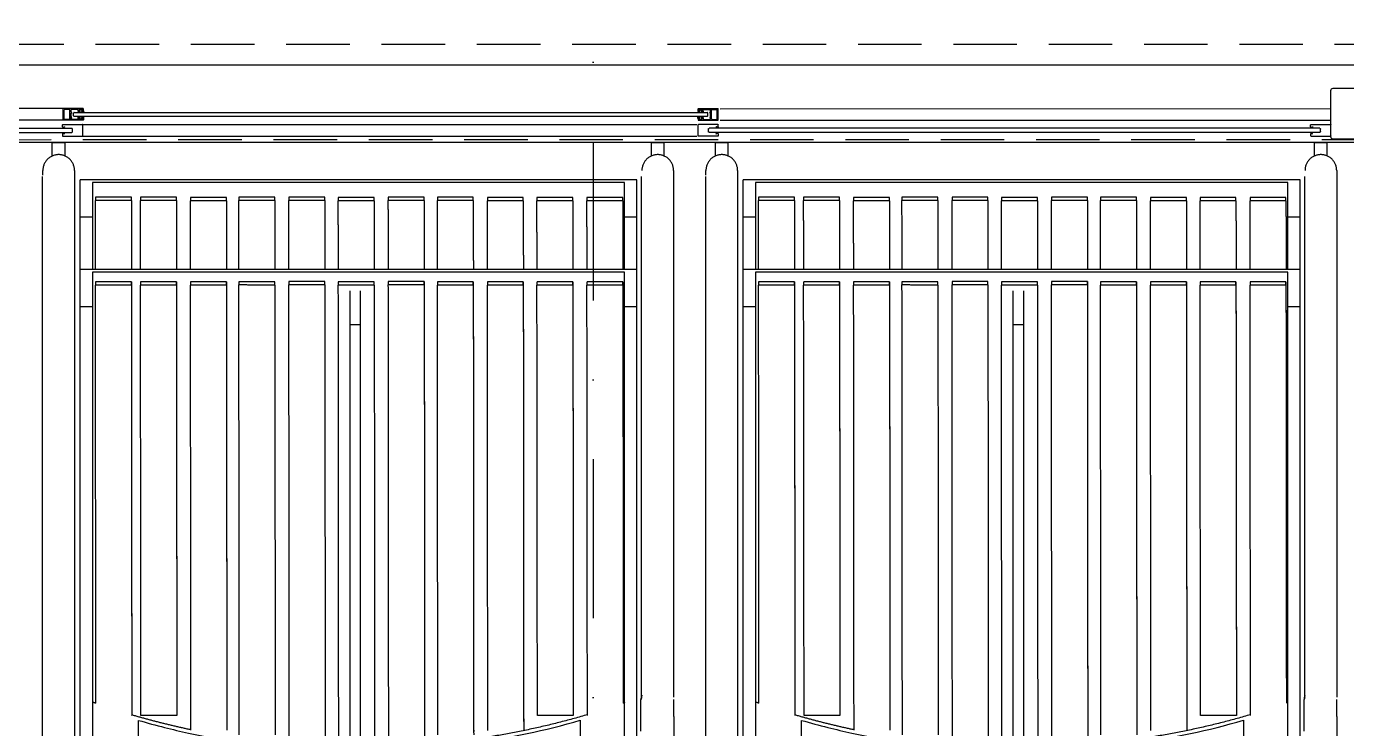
# Model space of a CAD drawing. Header units: millimetres. Extents: x 340 to 1003762, y 22 to 362022.
# Drawn here: x 587329 to 589406, y 287937 to 289043 of the extents above; entities that cross this region are included whole.
import ezdxf

# ---------------------------------------------------------------- set-up
doc = ezdxf.new("R2010")
doc.units = ezdxf.units.MM
for name, pattern in [('LSBB_P_002 - PLANTA 1° NIVEL SALA DE VENTAS$0$DASHDOT2', [0.5, 0.25, -0.125, 0, -0.125]), ('LSBB_P_002 - PLANTA 1° NIVEL SALA DE VENTAS$0$HIDDEN', [0.375, 0.25, -0.125]), ('LSBB_P_002 - PLANTA 1° NIVEL SALA DE VENTAS$0$HIDDEN2', [0.1875, 0.125, -0.0625])]:
    doc.linetypes.add(name, pattern=pattern)
for name, color, linetype in [('A-DEMOLICION SV', 40, 'Continuous'), ('LSBB_P_002 - PLANTA 1° NIVEL SALA DE VENTAS$0$A-LAYOUT', 7, 'Continuous'), ('LSBB_P_002 - PLANTA 1° NIVEL SALA DE VENTAS$0$A-SALA-MUEB-ESPC', 1, 'Continuous'), ('LSBB_P_002 - PLANTA 1° NIVEL SALA DE VENTAS$0$A-VENTANAS', 8, 'Continuous'), ('LSBB_P_002 - PLANTA 1° NIVEL SALA DE VENTAS$0$CRISTAL', 2, 'Continuous'), ('LSBB_P_002 - PLANTA 1° NIVEL SALA DE VENTAS$0$E-NOMENCLATURA', 2, 'Continuous'), ('LSBB_P_002 - PLANTA 1° NIVEL SALA DE VENTAS$0$EJES', 8, 'LSBB_P_002 - PLANTA 1° NIVEL SALA DE VENTAS$0$DASHDOT2'), ('LSBB_P_002 - PLANTA 1° NIVEL SALA DE VENTAS$0$PROYECCIONES', 6, 'LSBB_P_002 - PLANTA 1° NIVEL SALA DE VENTAS$0$HIDDEN'), ('LSBB_P_002 - PLANTA 1° NIVEL SALA DE VENTAS$0$VIDRIOFONDOS', 4, 'Continuous')]:
    doc.layers.add(name, color=color, linetype=linetype)

# ---------------------------------------------------------------- blocks, each defined once
blk = doc.blocks.new('LSBB_P_002 - PLANTA 1° NIVEL SALA DE VENTAS$0$A$C582A5DEE')
at = {"layer": 'LSBB_P_002 - PLANTA 1° NIVEL SALA DE VENTAS$0$E-NOMENCLATURA', "color": 3}
blk.add_lwpolyline([(-0.0765, 0.02), (-0.0035, 0.02, -0.414214), (0, 0.0165), (0, -0.0165, -0.414214), (-0.0035, -0.02), (-0.0765, -0.02, -0.414214), (-0.08, -0.0165), (-0.08, 0.0165, -0.414214)], format="xyb", close=True, dxfattribs=at)
blk = doc.blocks.new('LSBB_P_002 - PLANTA 1° NIVEL SALA DE VENTAS$0$A$C287752531')
at = {"color": 0, "linetype": 'ByBlock'}
for p, q in [((-0.2544, 0.0027), (-0.2544, -0.0146)), ((-0.2232, 0.0032), (-0.2539, 0.0032)), ((-0.2227, -0.0006), (-0.2227, 0.0027)), ((0.7477, -0.0006), (0.7477, 0.0027)), ((0.7482, 0.0032), (0.7789, 0.0032)), ((0.7794, 0.0027), (0.7794, -0.0146)), ((-0.2232, -0.0152), (-0.2539, -0.0152)), ((-0.2257, -0.0001), (-0.2257, -0.0008)), ((-0.2257, -0.0118), (-0.2257, -0.0112)), ((-0.2232, -0.0011), (-0.2254, -0.0011)), ((-0.2232, -0.0108), (-0.2254, -0.0108)), ((-0.2227, -0.0114), (-0.2227, -0.0146)), ((0.7477, -0.0114), (0.7477, -0.0146)), ((0.7482, -0.0011), (0.7503, -0.0011)), ((0.7482, -0.0108), (0.7503, -0.0108)), ((0.7482, -0.0152), (0.7789, -0.0152)), ((0.7507, -0.0001), (0.7507, -0.0008)), ((0.7507, -0.0118), (0.7507, -0.0112))]:
    blk.add_line(p, q, dxfattribs=at)
for centre, radius, start, end in [((-0.2539, 0.0027), 0.00054, 90, 180), ((-0.2254, -0.0001), 0.000324, 90, 180), ((-0.2232, 0.0027), 0.00054, 360, 90), ((0.7482, 0.0027), 0.00054, 90, 180), ((0.7789, 0.0027), 0.00054, 360, 90), ((-0.2539, -0.0146), 0.00054, 180, 270), ((-0.2254, -0.0008), 0.000324, 180, 270), ((-0.2254, -0.0112), 0.000324, 90, 180), ((-0.2254, -0.0118), 0.000324, 180, 270), ((-0.2232, -0.0006), 0.00054, 270, 360), ((-0.2232, -0.0114), 0.00054, 360, 90), ((-0.2232, -0.0146), 0.00054, 270, 360), ((0.7482, -0.0006), 0.00054, 180, 270), ((0.7482, -0.0114), 0.00054, 90, 180), ((0.7482, -0.0146), 0.00054, 180, 270), ((0.7503, -0.0008), 0.000324, 270, 360), ((0.7503, -0.0112), 0.000324, 360, 90), ((0.7789, -0.0146), 0.00054, 270, 360)]:
    blk.add_arc(centre, radius, start, end, dxfattribs=at)
at = {"layer": 'LSBB_P_002 - PLANTA 1° NIVEL SALA DE VENTAS$0$CRISTAL', "color": 8, "linetype": 'ByBlock'}
for p, q in [((-0.2382, -0.0039), (-0.2382, -0.008)), ((0.7621, -0.0028), (-0.2371, -0.0028)), ((-0.2371, -0.0091), (0.7621, -0.0091)), ((0.7632, -0.0039), (0.7632, -0.008))]:
    blk.add_line(p, q, dxfattribs=at)
for centre, start, end in [((-0.2371, -0.0039), 90, 180), ((-0.2371, -0.008), 180, 270), ((0.7621, -0.0039), 0, 90), ((0.7621, -0.008), 270, 0)]:
    blk.add_arc(centre, 0.00108, start, end, dxfattribs=at)
blk = doc.blocks.new('LSBB_P_002 - PLANTA 1° NIVEL SALA DE VENTAS$0$A$C4BC5671C')
at = {"color": 0, "linetype": 'ByBlock'}
for p, q in [((0.0163, 0), (-0.0143, 0)), ((0.9498, 0), (0.9805, 0)), ((-0.0149, -0.0178), (-0.0149, -0.0005)), ((0.0163, -0.0184), (-0.0143, -0.0184)), ((0.0139, -0.0033), (0.0139, -0.004)), ((0.0139, -0.015), (0.0139, -0.0144)), ((0.0163, -0.0043), (0.0142, -0.0043)), ((0.0163, -0.0141), (0.0142, -0.0141)), ((0.0169, -0.0038), (0.0169, -0.0005)), ((0.0169, -0.0146), (0.0169, -0.0178)), ((0.9493, -0.0038), (0.9493, -0.0005)), ((0.9493, -0.0146), (0.9493, -0.0178)), ((0.9498, -0.0043), (0.9519, -0.0043)), ((0.9498, -0.0141), (0.9519, -0.0141)), ((0.9498, -0.0184), (0.9805, -0.0184)), ((0.9522, -0.0033), (0.9522, -0.004)), ((0.9522, -0.015), (0.9522, -0.0144)), ((0.981, -0.0178), (0.981, -0.0005))]:
    blk.add_line(p, q, dxfattribs=at)
for centre, radius, start, end in [((0.0163, -0.0005), 0.00054, 0, 90), ((0.9498, -0.0005), 0.00054, 90, 180), ((0.9805, -0.0005), 0.00054, 360, 90), ((-0.0143, -0.0005), 0.00054, 90, 180), ((-0.0143, -0.0178), 0.00054, 180, 270), ((0.0142, -0.0033), 0.000324, 90, 180), ((0.0142, -0.004), 0.000324, 180, 270), ((0.0142, -0.0144), 0.000324, 90, 180), ((0.0142, -0.015), 0.000324, 180, 270), ((0.0163, -0.0038), 0.00054, 270, 0), ((0.0163, -0.0146), 0.00054, 360, 90), ((0.0163, -0.0178), 0.00054, 270, 360), ((0.9498, -0.0038), 0.00054, 180, 270), ((0.9498, -0.0146), 0.00054, 90, 180), ((0.9498, -0.0178), 0.00054, 180, 270), ((0.9519, -0.0033), 0.000324, 360, 90), ((0.9519, -0.004), 0.000324, 270, 360), ((0.9519, -0.0144), 0.000324, 0, 90), ((0.9519, -0.015), 0.000324, 270, 0), ((0.9805, -0.0178), 0.00054, 270, 0)]:
    blk.add_arc(centre, radius, start, end, dxfattribs=at)
at = {"layer": 'LSBB_P_002 - PLANTA 1° NIVEL SALA DE VENTAS$0$CRISTAL', "color": 8, "linetype": 'ByBlock'}
for p, q in [((0.0014, -0.0112), (0.0014, -0.0071)), ((0.0025, -0.006), (0.9637, -0.006)), ((0.9637, -0.0123), (0.0025, -0.0123)), ((0.9647, -0.0112), (0.9647, -0.0071))]:
    blk.add_line(p, q, dxfattribs=at)
for centre, start, end in [((0.0025, -0.0071), 89.8069, 180), ((0.0025, -0.0112), 180, 270.4817), ((0.9637, -0.0071), 360, 90), ((0.9637, -0.0112), 270, 360)]:
    blk.add_arc(centre, 0.00108, start, end, dxfattribs=at)
blk = doc.blocks.new('LSBB_P_002 - PLANTA 1° NIVEL SALA DE VENTAS$0$A$C1A6A4195')
at = {"layer": 'LSBB_P_002 - PLANTA 1° NIVEL SALA DE VENTAS$0$A-VENTANAS'}
for p, q in [((-5.343, -0.0499), (-5.343, -0.0326)), ((-5.3118, -0.0321), (-5.3424, -0.0321)), ((-5.3415, -0.0484), (-5.3415, -0.0342)), ((-5.3329, -0.0336), (-5.3409, -0.0336)), ((-5.3324, -0.0484), (-5.3324, -0.0342)), ((-5.3308, -0.0377), (-5.3308, -0.0342)), ((-5.3308, -0.0484), (-5.3308, -0.0394)), ((-5.33, -0.038), (-5.3304, -0.038)), ((-5.33, -0.0391), (-5.3304, -0.0391)), ((-5.3199, -0.0336), (-5.3302, -0.0336)), ((-5.3297, -0.0388), (-5.3297, -0.0384)), ((-5.3193, -0.0359), (-5.3193, -0.0342)), ((-5.3167, -0.0364), (-5.3188, -0.0364)), ((-5.3178, -0.0339), (-5.3178, -0.0348)), ((-5.3131, -0.0336), (-5.3175, -0.0336)), ((-5.3167, -0.0351), (-5.3175, -0.0351)), ((-5.3164, -0.0354), (-5.3164, -0.0361)), ((-5.3142, -0.0354), (-5.3142, -0.0361)), ((-5.3131, -0.0351), (-5.3139, -0.0351)), ((-5.3118, -0.0364), (-5.3139, -0.0364)), ((-5.3128, -0.0339), (-5.3128, -0.0348)), ((-5.3113, -0.0359), (-5.3113, -0.0326)), ((-4.344, -0.0359), (-4.344, -0.0326)), ((-4.3434, -0.0321), (-4.3128, -0.0321)), ((-4.3434, -0.0364), (-4.3413, -0.0364)), ((-4.3425, -0.0339), (-4.3425, -0.0348)), ((-4.3421, -0.0336), (-4.3377, -0.0336)), ((-4.3421, -0.0351), (-4.3413, -0.0351)), ((-4.341, -0.0354), (-4.341, -0.0361)), ((-4.3389, -0.0354), (-4.3389, -0.0361)), ((-4.3385, -0.0351), (-4.3377, -0.0351)), ((-4.3385, -0.0364), (-4.3364, -0.0364)), ((-4.3374, -0.0339), (-4.3374, -0.0348)), ((-4.3359, -0.0359), (-4.3359, -0.0342)), ((-4.3353, -0.0336), (-4.325, -0.0336)), ((-4.3255, -0.0388), (-4.3255, -0.0384)), ((-4.3252, -0.038), (-4.3248, -0.038)), ((-4.3252, -0.0391), (-4.3248, -0.0391)), ((-4.3245, -0.0377), (-4.3245, -0.0342)), ((-4.3245, -0.0484), (-4.3245, -0.0394)), ((-4.3228, -0.0484), (-4.3228, -0.0342)), ((-4.3223, -0.0336), (-4.3143, -0.0336)), ((-4.3138, -0.0484), (-4.3138, -0.0342)), ((-4.3123, -0.0499), (-4.3123, -0.0326)), ((-5.3118, -0.0505), (-5.3424, -0.0505)), ((-5.3329, -0.049), (-5.3409, -0.049)), ((-5.3308, -0.0449), (-5.3308, -0.0484)), ((-5.33, -0.0445), (-5.3304, -0.0445)), ((-5.33, -0.046), (-5.3304, -0.046)), ((-5.3199, -0.049), (-5.3302, -0.049)), ((-5.3297, -0.0464), (-5.3297, -0.0468)), ((-5.3193, -0.0467), (-5.3193, -0.0484)), ((-5.3167, -0.0462), (-5.3188, -0.0462)), ((-5.3178, -0.0486), (-5.3178, -0.0478)), ((-5.3167, -0.0475), (-5.3175, -0.0475)), ((-5.3131, -0.049), (-5.3175, -0.049)), ((-5.3164, -0.0471), (-5.3164, -0.0465)), ((-5.3142, -0.0471), (-5.3142, -0.0465)), ((-5.3118, -0.0462), (-5.3139, -0.0462)), ((-5.3131, -0.0475), (-5.3139, -0.0475)), ((-5.3128, -0.0486), (-5.3128, -0.0478)), ((-5.3113, -0.0467), (-5.3113, -0.0499)), ((-4.344, -0.0467), (-4.344, -0.0499)), ((-4.3434, -0.0462), (-4.3413, -0.0462)), ((-4.3434, -0.0505), (-4.3128, -0.0505)), ((-4.3425, -0.0486), (-4.3425, -0.0478)), ((-4.3421, -0.0475), (-4.3413, -0.0475)), ((-4.3421, -0.049), (-4.3377, -0.049)), ((-4.341, -0.0471), (-4.341, -0.0465)), ((-4.3389, -0.0471), (-4.3389, -0.0465)), ((-4.3385, -0.0462), (-4.3364, -0.0462)), ((-4.3385, -0.0475), (-4.3377, -0.0475)), ((-4.3374, -0.0486), (-4.3374, -0.0478)), ((-4.3359, -0.0467), (-4.3359, -0.0484)), ((-4.3353, -0.049), (-4.325, -0.049)), ((-4.3255, -0.0464), (-4.3255, -0.0468)), ((-4.3252, -0.0445), (-4.3248, -0.0445)), ((-4.3252, -0.046), (-4.3248, -0.046)), ((-4.3245, -0.0449), (-4.3245, -0.0484)), ((-4.3223, -0.049), (-4.3143, -0.049))]:
    blk.add_line(p, q, dxfattribs=at)
for points in [[(-1.3472, 0.0364), (-6.3071, 0.0364)], [(-1.3064, -0.0852), (-6.3478, -0.0852)]]:
    blk.add_lwpolyline(points, dxfattribs=at)
for centre, radius, start, end in [((-5.3424, -0.0326), 0.00054, 90, 180), ((-5.3409, -0.0342), 0.00054, 90, 180), ((-5.3329, -0.0342), 0.00054, 0, 90), ((-5.3302, -0.0342), 0.00054, 90, 180), ((-5.3304, -0.0377), 0.000324, 180, 270), ((-5.3304, -0.0394), 0.000324, 90, 180), ((-5.33, -0.0384), 0.000324, 0, 90), ((-5.33, -0.0388), 0.000324, 270, 0), ((-5.3199, -0.0342), 0.00054, 0, 90), ((-5.3188, -0.0359), 0.00054, 180, 270), ((-5.3175, -0.0339), 0.000324, 90, 180), ((-5.3175, -0.0348), 0.000324, 180, 270), ((-5.3167, -0.0354), 0.000324, 0, 90), ((-5.3167, -0.0361), 0.000324, 270, 0), ((-5.3139, -0.0354), 0.000324, 90, 180), ((-5.3139, -0.0361), 0.000324, 180, 270), ((-5.3131, -0.0339), 0.000324, 0, 90), ((-5.3131, -0.0348), 0.000324, 270, 0), ((-5.3118, -0.0326), 0.00054, 0, 90), ((-5.3118, -0.0359), 0.00054, 270, 0), ((-4.3434, -0.0326), 0.00054, 90, 180), ((-4.3434, -0.0359), 0.00054, 180, 270), ((-4.3421, -0.0339), 0.000324, 90, 180), ((-4.3421, -0.0348), 0.000324, 180, 270), ((-4.3413, -0.0354), 0.000324, 360, 90), ((-4.3413, -0.0361), 0.000324, 270, 360), ((-4.3385, -0.0354), 0.000324, 90, 180), ((-4.3385, -0.0361), 0.000324, 180, 270), ((-4.3377, -0.0339), 0.000324, 360, 90), ((-4.3377, -0.0348), 0.000324, 270, 360), ((-4.3364, -0.0359), 0.00054, 270, 360), ((-4.3353, -0.0342), 0.00054, 90, 180), ((-4.3252, -0.0384), 0.000324, 90, 180), ((-4.3252, -0.0388), 0.000324, 180, 270), ((-4.325, -0.0342), 0.00054, 360, 90), ((-4.3248, -0.0377), 0.000324, 270, 360), ((-4.3248, -0.0394), 0.000324, 360, 90), ((-4.3223, -0.0342), 0.00054, 90, 180), ((-4.3143, -0.0342), 0.00054, 360, 90), ((-4.3128, -0.0326), 0.00054, 360, 90), ((-5.3424, -0.0499), 0.00054, 180, 270), ((-5.3409, -0.0484), 0.00054, 180, 270), ((-5.3329, -0.0484), 0.00054, 270, 360), ((-5.3304, -0.0449), 0.000324, 90, 180), ((-5.3304, -0.0457), 0.000324, 180, 270), ((-5.3302, -0.0484), 0.00054, 180, 270), ((-5.33, -0.0464), 0.000324, 360, 90), ((-5.33, -0.0468), 0.000324, 270, 360), ((-5.3199, -0.0484), 0.00054, 270, 360), ((-5.3188, -0.0467), 0.00054, 90, 180), ((-5.3175, -0.0478), 0.000324, 90, 180), ((-5.3175, -0.0486), 0.000324, 180, 270), ((-5.3167, -0.0465), 0.000324, 360, 90), ((-5.3167, -0.0471), 0.000324, 270, 360), ((-5.3139, -0.0465), 0.000324, 90, 180), ((-5.3139, -0.0471), 0.000324, 180, 270), ((-5.3131, -0.0478), 0.000324, 360, 90), ((-5.3131, -0.0486), 0.000324, 270, 360), ((-5.3118, -0.0467), 0.00054, 360, 90), ((-5.3118, -0.0499), 0.00054, 270, 360), ((-4.3434, -0.0467), 0.00054, 90, 180), ((-4.3434, -0.0499), 0.00054, 180, 270), ((-4.3421, -0.0478), 0.000324, 90, 180), ((-4.3421, -0.0486), 0.000324, 180, 270), ((-4.3413, -0.0465), 0.000324, 0, 90), ((-4.3413, -0.0471), 0.000324, 270, 0), ((-4.3385, -0.0465), 0.000324, 90, 180), ((-4.3385, -0.0471), 0.000324, 180, 270), ((-4.3377, -0.0478), 0.000324, 0, 90), ((-4.3377, -0.0486), 0.000324, 270, 0), ((-4.3364, -0.0467), 0.00054, 0, 90), ((-4.3353, -0.0484), 0.00054, 180, 270), ((-4.3252, -0.0464), 0.000324, 90, 180), ((-4.3252, -0.0468), 0.000324, 180, 270), ((-4.325, -0.0484), 0.00054, 270, 0), ((-4.3248, -0.0449), 0.000324, 0, 90), ((-4.3248, -0.0457), 0.000324, 270, 0), ((-4.3223, -0.0484), 0.00054, 180, 270), ((-4.3143, -0.0484), 0.00054, 270, 0), ((-4.3128, -0.0499), 0.00054, 270, 0)]:
    blk.add_arc(centre, radius, start, end, dxfattribs=at)
at = {"layer": 'LSBB_P_002 - PLANTA 1° NIVEL SALA DE VENTAS$0$CRISTAL', "color": 8, "linetype": 'ByBlock'}
for p, q in [((-5.3267, -0.0433), (-5.3267, -0.0392)), ((-5.3256, -0.0382), (-4.3296, -0.0382)), ((-5.3193, -0.0359), (-5.3193, -0.0382)), ((-5.3112, -0.0356), (-5.3107, -0.0382)), ((-4.344, -0.0356), (-4.3445, -0.0382)), ((-4.3359, -0.0359), (-4.3359, -0.0382)), ((-4.3285, -0.0433), (-4.3285, -0.0392)), ((-4.3296, -0.0444), (-5.3256, -0.0444)), ((-5.3193, -0.048), (-5.3193, -0.0444)), ((-5.3112, -0.0483), (-5.3104, -0.0444)), ((-4.344, -0.0483), (-4.3448, -0.0444)), ((-4.3359, -0.048), (-4.3359, -0.0444))]:
    blk.add_line(p, q, dxfattribs=at)
for centre, start, end in [((-5.3256, -0.0392), 89.8069, 180), ((-4.3296, -0.0392), 360, 90), ((-5.3256, -0.0433), 180, 270.4817), ((-4.3296, -0.0433), 270, 360)]:
    blk.add_arc(centre, 0.00108, start, end, dxfattribs=at)
at = {"layer": 'LSBB_P_002 - PLANTA 1° NIVEL SALA DE VENTAS$0$VIDRIOFONDOS', "color": 8}
for p, q in [((-5.342, -0.0321), (-6.3441, -0.0321)), ((-4.3091, -0.0322), (-3.3481, -0.0321)), ((-5.342, -0.0505), (-6.3441, -0.0505)), ((-5.3308, -0.0571), (-4.3461, -0.0571)), ((-4.3091, -0.0505), (-3.3481, -0.0505)), ((-5.3308, -0.0755), (-4.3461, -0.0755))]:
    blk.add_line(p, q, dxfattribs=at)
at = {"layer": 'LSBB_P_002 - PLANTA 1° NIVEL SALA DE VENTAS$0$A-VENTANAS', "rotation": 180.0000015709251}
blk.add_blockref('LSBB_P_002 - PLANTA 1° NIVEL SALA DE VENTAS$0$A$C287752531', (-5.5667, -0.0723), dxfattribs=at)
at = {"layer": 'LSBB_P_002 - PLANTA 1° NIVEL SALA DE VENTAS$0$A-VENTANAS', "xscale": -1}
blk.add_blockref('LSBB_P_002 - PLANTA 1° NIVEL SALA DE VENTAS$0$A$C4BC5671C', (-3.363, -0.0571), dxfattribs=at)
at = {"layer": 'LSBB_P_002 - PLANTA 1° NIVEL SALA DE VENTAS$0$E-NOMENCLATURA', "rotation": 90}
blk.add_blockref('LSBB_P_002 - PLANTA 1° NIVEL SALA DE VENTAS$0$A$C582A5DEE', (-3.3281, 0), dxfattribs=at)
blk = doc.blocks.new('LSBB_P_002 - PLANTA 1° NIVEL SALA DE VENTAS$0$PANGRANEL')
at = {"layer": 'LSBB_P_002 - PLANTA 1° NIVEL SALA DE VENTAS$0$A-SALA-MUEB-ESPC', "ltscale": 0.3}
blk.add_line((0.4839, 0.4115), (0.4835, 0.2123), dxfattribs=at)
for points in [[(-0.4948, 1.3156), (-0.4846, 1.3156), (-0.4745, 1.3156)], [(-0.4948, 1.3156), (-0.4948, 1.3048), (-0.4948, 1.2939)], [(-0.4745, 1.3156), (-0.4745, 1.305), (-0.4745, 1.2943)], [(0.448, 1.3156), (0.4581, 1.3156), (0.4682, 1.3156)], [(0.448, 1.3156), (0.448, 1.3048), (0.448, 1.2939)], [(0.4682, 1.3156), (0.4682, 1.305), (0.4682, 1.2943)], [(-0.5091, 1.2642), (-0.5091, 1.2678), (-0.5091, 1.2715)], [(-0.4593, 1.2715), (-0.4593, 0.8225), (-0.4593, 0.3735)], [(0.4835, 1.2715), (0.4835, 0.8567), (0.4835, 0.442)], [(-0.5101, 1.2618), (-0.5101, 0.8177), (-0.5101, 0.3736)], [(-0.4504, 1.1978), (-0.4504, 1.2272), (-0.4504, 1.2566)], [(0.4259, 1.2566), (-0.0122, 1.2566), (-0.4504, 1.2566)], [(0.4065, 1.2524), (-0.0122, 1.2524), (-0.4309, 1.2524)], [(-0.4309, 1.2524), (-0.4309, 1.2251), (-0.4309, 1.1978)], [(0.4065, 1.1978), (0.4065, 1.2251), (0.4065, 1.2524)], [(0.4259, 1.1978), (0.4259, 1.2272), (0.4259, 1.2566)], [(0.4326, 1.2618), (0.4326, 0.852), (0.4326, 0.4423)], [(-0.4263, 1.2292), (-0.4263, 1.2265), (-0.4263, 1.2239)], [(-0.3698, 1.2292), (-0.3981, 1.2292), (-0.4263, 1.2292)], [(-0.3698, 1.2238), (-0.3698, 1.2265), (-0.3698, 1.2292)], [(-0.3554, 1.2292), (-0.3554, 1.2265), (-0.3554, 1.2238)], [(-0.2989, 1.2292), (-0.3271, 1.2292), (-0.3554, 1.2292)], [(-0.2989, 1.2238), (-0.2989, 1.2265), (-0.2989, 1.2292)], [(-0.2767, 1.229), (-0.2767, 1.2263), (-0.2767, 1.2237)], [(-0.2202, 1.229), (-0.2484, 1.229), (-0.2767, 1.229)], [(-0.2202, 1.2237), (-0.2202, 1.2263), (-0.2202, 1.229)], [(-0.2006, 1.2292), (-0.2006, 1.2266), (-0.2006, 1.2239)], [(-0.1441, 1.2292), (-0.1723, 1.2292), (-0.2006, 1.2292)], [(-0.1441, 1.2239), (-0.1441, 1.2265), (-0.1441, 1.2292)], [(-0.1219, 1.2294), (-0.1219, 1.2268), (-0.1219, 1.2241)], [(-0.0654, 1.2294), (-0.0937, 1.2294), (-0.1219, 1.2294)], [(-0.0654, 1.2241), (-0.0654, 1.2267), (-0.0654, 1.2294)], [(-0.0441, 1.2288), (-0.0441, 1.2261), (-0.0441, 1.2235)], [(0.0124, 1.2288), (-0.0158, 1.2288), (-0.0441, 1.2288)], [(0.0124, 1.2234), (0.0124, 1.2261), (0.0124, 1.2288)], [(0.0346, 1.2294), (0.0346, 1.2267), (0.0346, 1.224)], [(0.0911, 1.2294), (0.0628, 1.2294), (0.0346, 1.2294)], [(0.0911, 1.224), (0.0911, 1.2267), (0.0911, 1.2294)], [(0.1118, 1.2291), (0.1118, 1.2265), (0.1118, 1.2238)], [(0.1683, 1.2291), (0.1401, 1.2291), (0.1118, 1.2291)], [(0.1683, 1.2238), (0.1683, 1.2264), (0.1683, 1.2291)], [(0.1905, 1.2289), (0.1905, 1.2262), (0.1905, 1.2235)], [(0.247, 1.2288), (0.2188, 1.2289), (0.1905, 1.2289)], [(0.247, 1.2235), (0.247, 1.2262), (0.247, 1.2288)], [(0.2685, 1.229), (0.2685, 1.2263), (0.2685, 1.2236)], [(0.325, 1.229), (0.2968, 1.229), (0.2685, 1.229)], [(0.325, 1.2236), (0.325, 1.2263), (0.325, 1.229)], [(0.3472, 1.229), (0.3472, 1.2263), (0.3472, 1.2236)], [(0.4037, 1.2289), (0.3755, 1.2289), (0.3472, 1.229)], [(0.4037, 1.2236), (0.4037, 1.2263), (0.4037, 1.2289)], [(-0.4263, 1.1154), (-0.4263, 1.1696), (-0.4263, 1.2239)], [(-0.3698, 1.2238), (-0.3981, 1.2239), (-0.4263, 1.2239)], [(-0.3698, 1.2238), (-0.3698, 1.1696), (-0.3698, 1.1154)], [(-0.3553, 1.1154), (-0.3553, 1.1696), (-0.3554, 1.2238)], [(-0.2989, 1.2238), (-0.3271, 1.2238), (-0.3554, 1.2238)], [(-0.2989, 1.2238), (-0.2988, 1.1696), (-0.2988, 1.1154)], [(-0.2766, 1.1154), (-0.2767, 1.1695), (-0.2767, 1.2237)], [(-0.2202, 1.2237), (-0.2484, 1.2237), (-0.2767, 1.2237)], [(-0.2202, 1.2237), (-0.2202, 1.1695), (-0.2201, 1.1154)], [(-0.2005, 1.1154), (-0.2006, 1.1696), (-0.2006, 1.2239)], [(-0.1441, 1.2239), (-0.1723, 1.2239), (-0.2006, 1.2239)], [(-0.1441, 1.2239), (-0.1441, 1.1696), (-0.144, 1.1154)], [(-0.1218, 1.1154), (-0.1219, 1.1698), (-0.1219, 1.2241)], [(-0.0654, 1.2241), (-0.0937, 1.2241), (-0.1219, 1.2241)], [(-0.0654, 1.2241), (-0.0654, 1.1697), (-0.0654, 1.1154)], [(-0.044, 1.1154), (-0.0441, 1.1694), (-0.0441, 1.2235)], [(0.0124, 1.2234), (-0.0158, 1.2235), (-0.0441, 1.2235)], [(0.0124, 1.2234), (0.0124, 1.1694), (0.0125, 1.1154)], [(0.0347, 1.1154), (0.0346, 1.1697), (0.0346, 1.224)], [(0.0911, 1.224), (0.0628, 1.224), (0.0346, 1.224)], [(0.0911, 1.224), (0.0911, 1.1697), (0.0912, 1.1154)], [(0.1119, 1.1154), (0.1119, 1.1696), (0.1118, 1.2238)], [(0.1683, 1.2238), (0.1401, 1.2238), (0.1118, 1.2238)], [(0.1683, 1.2238), (0.1683, 1.1696), (0.1684, 1.1154)], [(0.1906, 1.1154), (0.1905, 1.1695), (0.1905, 1.2235)], [(0.247, 1.2235), (0.2188, 1.2235), (0.1905, 1.2235)], [(0.247, 1.2235), (0.247, 1.1695), (0.2471, 1.1154)], [(0.2686, 1.1154), (0.2686, 1.1695), (0.2685, 1.2236)], [(0.325, 1.2236), (0.2968, 1.2236), (0.2686, 1.2236)], [(0.325, 1.2236), (0.3251, 1.1695), (0.3251, 1.1154)], [(0.3473, 1.1154), (0.3473, 1.1695), (0.3472, 1.2236)], [(0.4037, 1.2236), (0.3755, 1.2236), (0.3472, 1.2236)], [(0.4037, 1.2236), (0.4038, 1.1695), (0.4038, 1.1154)], [(-0.4504, 1.1154), (-0.4504, 1.1566), (-0.4504, 1.1978)], [(-0.4309, 1.1978), (-0.4406, 1.1978), (-0.4504, 1.1978)], [(-0.4309, 1.1978), (-0.4309, 1.1566), (-0.4309, 1.1154)], [(0.4065, 1.1154), (0.4065, 1.1566), (0.4065, 1.1978)], [(0.4259, 1.1978), (0.4162, 1.1978), (0.4065, 1.1978)], [(0.4259, 1.1154), (0.4259, 1.1566), (0.4259, 1.1978)], [(-0.4504, 1.0568), (-0.4504, 1.0861), (-0.4504, 1.1154)], [(0.4259, 1.1154), (-0.0122, 1.1154), (-0.4504, 1.1154)], [(0.4065, 1.1113), (-0.0122, 1.1113), (-0.4309, 1.1113)], [(-0.4309, 1.1113), (-0.4309, 1.084), (-0.4309, 1.0568)], [(0.4065, 1.0568), (0.4065, 1.084), (0.4065, 1.1113)], [(0.4259, 1.0568), (0.4259, 1.0861), (0.4259, 1.1154)], [(-0.4263, 1.0962), (-0.4263, 1.0936), (-0.4263, 1.0909)], [(-0.3698, 1.0962), (-0.3981, 1.0962), (-0.4263, 1.0962)], [(-0.4257, 0.4323), (-0.426, 0.7616), (-0.4263, 1.0909)], [(-0.3698, 1.0909), (-0.3981, 1.0909), (-0.4263, 1.0909)], [(-0.3698, 1.0909), (-0.3698, 1.0936), (-0.3698, 1.0962)], [(-0.3698, 1.0962), (-0.3695, 0.7572), (-0.3692, 0.4181)], [(-0.3698, 1.0909), (-0.3695, 0.752), (-0.3692, 0.413)], [(-0.3554, 1.0962), (-0.3554, 1.0936), (-0.3554, 1.0909)], [(-0.3547, 0.413), (-0.3551, 0.752), (-0.3554, 1.0909)], [(-0.2989, 1.0909), (-0.3271, 1.0909), (-0.3554, 1.0909)], [(-0.2989, 1.0962), (-0.3271, 1.0962), (-0.3553, 1.0962)], [(-0.2989, 1.0909), (-0.2989, 1.0935), (-0.2989, 1.0962)], [(-0.2989, 1.0962), (-0.2986, 0.7571), (-0.2983, 0.4181)], [(-0.2989, 1.0909), (-0.2986, 0.752), (-0.2983, 0.413)], [(-0.2767, 1.0961), (-0.2767, 1.0935), (-0.2767, 1.0908)], [(-0.2202, 1.0961), (-0.2484, 1.0961), (-0.2767, 1.0961)], [(-0.2761, 0.3898), (-0.2764, 0.7403), (-0.2767, 1.0908)], [(-0.2202, 1.0908), (-0.2484, 1.0908), (-0.2767, 1.0908)], [(-0.2202, 1.0908), (-0.2202, 1.0934), (-0.2202, 1.0961)], [(-0.2202, 1.0961), (-0.2199, 0.7455), (-0.2196, 0.3949)], [(-0.2202, 1.0908), (-0.2199, 0.7403), (-0.2196, 0.3898)], [(-0.2006, 1.0962), (-0.2006, 1.0936), (-0.2006, 1.091)], [(-0.1441, 1.0962), (-0.1723, 1.0962), (-0.2006, 1.0962)], [(-0.2, 0.3828), (-0.2003, 0.7369), (-0.2006, 1.091)], [(-0.1441, 1.0909), (-0.1723, 1.091), (-0.2006, 1.091)], [(-0.1441, 1.0909), (-0.1441, 1.0936), (-0.1441, 1.0962)], [(-0.1441, 1.0909), (-0.1438, 0.7369), (-0.1435, 0.3828)], [(-0.1219, 1.0963), (-0.1219, 1.0937), (-0.1219, 1.0911)], [(-0.0654, 1.0963), (-0.0937, 1.0963), (-0.1219, 1.0963)], [(-0.1213, 0.3715), (-0.1216, 0.7313), (-0.1219, 1.0911)], [(-0.0654, 1.0911), (-0.0937, 1.0911), (-0.1219, 1.0911)], [(-0.0654, 1.0911), (-0.0654, 1.0937), (-0.0654, 1.0963)], [(-0.0654, 1.0911), (-0.0651, 0.7313), (-0.0648, 0.3715)], [(-0.0441, 1.0959), (-0.0441, 1.0933), (-0.0441, 1.0907)], [(0.0124, 1.0959), (-0.0158, 1.0959), (-0.0441, 1.0959)], [(-0.0435, 0.3659), (-0.0438, 0.7283), (-0.0441, 1.0907)], [(0.0124, 1.0907), (-0.0158, 1.0907), (-0.0441, 1.0907)], [(-0.0257, 1.0289), (-0.0257, 1.0553), (-0.0257, 1.0817)], [(-0.009, 1.0289), (-0.009, 1.0553), (-0.009, 1.0817)], [(0.0124, 1.0907), (0.0124, 1.0933), (0.0124, 1.0959)], [(0.0124, 1.0907), (0.0127, 0.7283), (0.013, 0.3659)], [(0.0346, 1.0963), (0.0346, 1.0937), (0.0346, 1.0911)], [(0.0911, 1.0963), (0.0629, 1.0963), (0.0346, 1.0963)], [(0.0352, 0.3715), (0.0349, 0.7313), (0.0346, 1.0911)], [(0.0911, 1.091), (0.0629, 1.0911), (0.0346, 1.0911)], [(0.0911, 1.091), (0.0911, 1.0937), (0.0911, 1.0963)], [(0.0911, 1.0963), (0.0914, 0.7364), (0.0917, 0.3766)], [(0.0911, 1.091), (0.0914, 0.7312), (0.0917, 0.3714)], [(0.1118, 1.0962), (0.1118, 1.0935), (0.1118, 1.0909)], [(0.1125, 0.3828), (0.1121, 0.7368), (0.1118, 1.0909)], [(0.1683, 1.0909), (0.1401, 1.0909), (0.1118, 1.0909)], [(0.1683, 1.0961), (0.1401, 1.0961), (0.1119, 1.0962)], [(0.1683, 1.0909), (0.1683, 1.0935), (0.1683, 1.0961)], [(0.1683, 1.0961), (0.1686, 0.742), (0.1689, 0.3879)], [(0.1683, 1.0909), (0.1686, 0.7368), (0.1689, 0.3827)], [(0.1905, 1.096), (0.1905, 1.0934), (0.1905, 1.0907)], [(0.247, 1.096), (0.2188, 1.096), (0.1905, 1.096)], [(0.1911, 0.3897), (0.1908, 0.7402), (0.1905, 1.0907)], [(0.247, 1.0907), (0.2188, 1.0907), (0.1905, 1.0907)], [(0.247, 1.0907), (0.247, 1.0933), (0.247, 1.096)], [(0.247, 1.096), (0.2473, 0.7454), (0.2476, 0.3948)], [(0.247, 1.0907), (0.2473, 0.7402), (0.2476, 0.3897)], [(0.2685, 1.0961), (0.2685, 1.0934), (0.2685, 1.0908)], [(0.325, 1.096), (0.2968, 1.096), (0.2686, 1.0961)], [(0.2692, 0.4129), (0.2689, 0.7519), (0.2685, 1.0908)], [(0.325, 1.0908), (0.2968, 1.0908), (0.2686, 1.0908)], [(0.325, 1.0908), (0.325, 1.0934), (0.325, 1.096)], [(0.325, 1.096), (0.3254, 0.757), (0.3257, 0.418)], [(0.325, 1.0908), (0.3254, 0.7518), (0.3257, 0.4129)], [(0.3472, 1.096), (0.3472, 1.0934), (0.3472, 1.0908)], [(0.3479, 0.4129), (0.3475, 0.7518), (0.3472, 1.0908)], [(0.4037, 1.096), (0.3755, 1.096), (0.3473, 1.096)], [(0.4037, 1.0908), (0.3755, 1.0908), (0.3473, 1.0908)], [(0.4037, 1.0908), (0.4037, 1.0934), (0.4037, 1.096)], [(0.4037, 1.096), (0.404, 0.7644), (0.4043, 0.4327)], [(0.4037, 1.0908), (0.404, 0.7617), (0.4043, 0.4327)], [(-0.4504, 0.3632), (-0.4504, 0.71), (-0.4504, 1.0568)], [(-0.4309, 1.0568), (-0.4406, 1.0568), (-0.4504, 1.0568)], [(-0.4309, 1.0568), (-0.4309, 0.7182), (-0.4309, 0.3797)], [(0.4065, 0.3791), (0.4065, 0.7179), (0.4065, 1.0568)], [(0.4259, 1.0568), (0.4162, 1.0568), (0.4065, 1.0568)], [(0.4259, 0.3626), (0.4259, 0.7097), (0.4259, 1.0568)], [(-0.0257, 1.0289), (-0.0174, 1.0289), (-0.009, 1.0289)], [(-0.0257, 0.3418), (-0.0257, 0.6854), (-0.0257, 1.0289)], [(-0.009, 0.3418), (-0.009, 0.6854), (-0.009, 1.0289)], [(0.4321, 0.3882), (0.4321, 0.4133), (0.4321, 0.4385)], [(0.4839, 0.4115), (0.4839, 0.425), (0.4839, 0.4385)], [(-0.3692, 0.413), (-0.3693, 0.413), (-0.3694, 0.413)], [(-0.3585, 0.3566), (-0.3585, 0.381), (-0.3585, 0.4054)], [(-0.2983, 0.413), (-0.3265, 0.413), (-0.3547, 0.413)], [(0.3257, 0.4129), (0.2974, 0.4129), (0.2692, 0.4129)], [(0.3367, 0.4056), (0.3367, 0.3812), (0.3367, 0.3568)]]:
    blk.add_open_spline(points, degree=2, dxfattribs=at)
for points, weights in [([(-0.4842, 1.2963), (-0.509, 1.2963), (-0.5091, 1.2715)], [1, 0.70839372323, 1]), ([(-0.4593, 1.2715), (-0.4594, 1.2963), (-0.4842, 1.2963)], [1, 0.70839372323, 1]), ([(0.4586, 1.2963), (0.4338, 1.2963), (0.4337, 1.2715)], [1, 0.708393723183, 1]), ([(0.4835, 1.2715), (0.4834, 1.2963), (0.4586, 1.2963)], [1, 0.708393723183, 1]), ([(0.4337, 0.445), (0.4321, 0.4419), (0.4321, 0.4385)], [1, 0.97396979619, 1]), ([(0.4331, 0.4385), (0.4331, 0.4405), (0.4337, 0.4423)], [1, 0.990177232857, 1]), ([(-0.4257, 0.4323), (-0.4283, 0.4332), (-0.4309, 0.4341)], [1, 0.999997179747, 1]), ([(0.4065, 0.4335), (0.4054, 0.4331), (0.4043, 0.4327)], [1, 0.999999491863, 1]), ([(-0.2761, 0.3906), (-0.3231, 0.4005), (-0.3692, 0.4141)], [1, 0.999222262993, 1]), ([(0.3479, 0.4144), (0.1759, 0.3635), (-0.009, 0.3632)], [0.993618966168, 0.978553440339, 0.998135968713])]:
    blk.add_rational_spline(points, weights, degree=2, dxfattribs=at)
for points, knots in [([(-0.3585, 0.4054), (-0.3449, 0.4015), (-0.3187, 0.3944), (-0.2646, 0.3818), (-0.1679, 0.3643), (-0.0826, 0.3577), (-0.0257, 0.357)], [0, 0, 0, 0, 4.278883, 8.174437, 16.731747, 33.872285, 33.872285, 33.872285, 33.872285]), ([(-0.009, 0.357), (0.0068, 0.357), (0.0372, 0.3576), (0.0965, 0.3609), (0.197, 0.3717), (0.2816, 0.3897), (0.3367, 0.4056)], [0, 0, 0, 0, 4.753959, 9.159612, 17.902137, 35.169841, 35.169841, 35.169841, 35.169841])]:
    blk.add_open_spline(points, degree=3, knots=knots, dxfattribs=at)
blk = doc.blocks.new('LSBB_P_002 - PLANTA 1° NIVEL SALA DE VENTAS$0$SVLY')
at = {"layer": 'LSBB_P_002 - PLANTA 1° NIVEL SALA DE VENTAS$0$A-SALA-MUEB-ESPC'}
for p in [(1011.0823, 301.653), (1012.1259, 301.653)]:
    blk.add_blockref('LSBB_P_002 - PLANTA 1° NIVEL SALA DE VENTAS$0$PANGRANEL', p, dxfattribs=at)
blk = doc.blocks.new('LSBB_P_002 - PLANTA 1° NIVEL SALA DE VENTAS', base_point=(223.5696, 14.2202))
at = {"layer": 'LSBB_P_002 - PLANTA 1° NIVEL SALA DE VENTAS$0$EJES'}
blk.add_line((811.4395, 321.9734), (811.4395, 242.5191), dxfattribs=at)
at = {"layer": 'LSBB_P_002 - PLANTA 1° NIVEL SALA DE VENTAS$0$PROYECCIONES', "color": 6, "linetype": 'LSBB_P_002 - PLANTA 1° NIVEL SALA DE VENTAS$0$HIDDEN2', "ltscale": 0.8}
blk.add_lwpolyline([(814.6562, 303.123), (809.5862, 303.1228), (809.5862, 302.9728), (814.6562, 302.973)], dxfattribs=at)
blk.add_blockref('LSBB_P_002 - PLANTA 1° NIVEL SALA DE VENTAS$0$A$C1A6A4195', (815.9483, 303.0538))
at = {"layer": 'LSBB_P_002 - PLANTA 1° NIVEL SALA DE VENTAS$0$A-LAYOUT', "color": 1}
blk.add_blockref('LSBB_P_002 - PLANTA 1° NIVEL SALA DE VENTAS$0$SVLY', (-200, 0), dxfattribs=at)

msp = doc.modelspace()

# ---------------------------------------------------------------- block references
at = {"layer": 'A-DEMOLICION SV', "xscale": 1000, "yscale": 1000, "zscale": 1000}
msp.add_blockref('LSBB_P_002 - PLANTA 1° NIVEL SALA DE VENTAS', (350.9, 111.5), dxfattribs=at)

doc.saveas('drawing.dxf')
